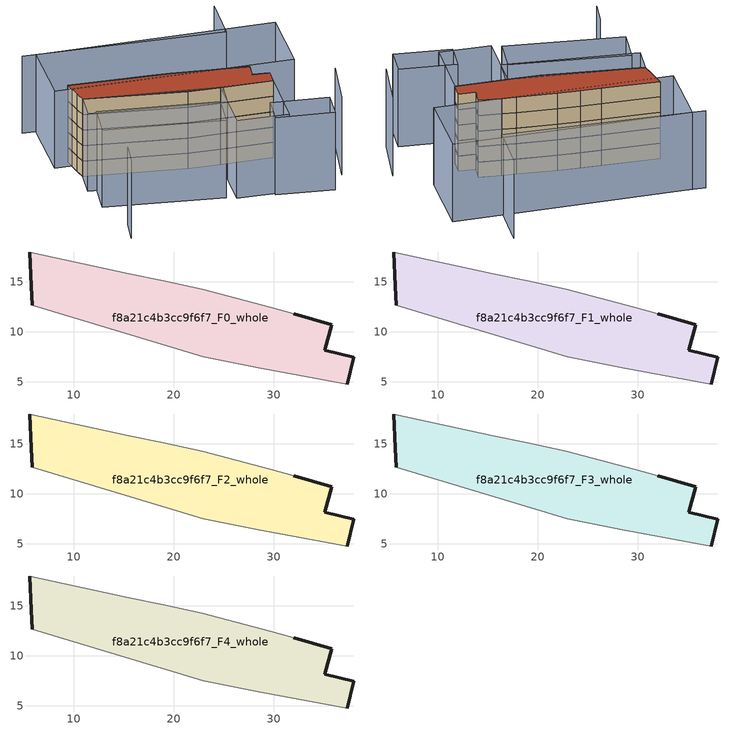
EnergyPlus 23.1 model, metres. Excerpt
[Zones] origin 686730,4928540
f8a21c4b3cc9f6f7_F0_whole
 floor ground (EU_floor_Construction): 37.38,4.76 38.02,7.43 35.14,8.12 35.8,10.68 32.02,11.83 29.65,12.46 22.85,14.28 18.97,15.09 15.47,15.83 5.58,17.99 5.75,14.54 5.85,12.63 22.96,7.48 28.44,6.39 z0
 wall outside (EU_wall_Construction): 32.02,11.83 35.8,10.68 35.14,8.12 38.02,7.43 37.38,4.76 / 5.85,12.63 5.75,14.54 5.58,17.99 z0:3
 wall adiabatic (EU_wall_Construction): 5.58,17.99 15.47,15.83 18.97,15.09 22.85,14.28 29.65,12.46 32.02,11.83 / 37.38,4.76 28.44,6.39 22.96,7.48 5.85,12.63 z0:3
f8a21c4b3cc9f6f7_F1_whole
 floor to f8a21c4b3cc9f6f7_F0_whole (EU_floor_Construction): 37.38,4.76 38.02,7.43 35.14,8.12 35.8,10.68 32.02,11.83 29.65,12.46 22.85,14.28 18.97,15.09 15.47,15.83 5.58,17.99 5.75,14.54 5.85,12.63 22.96,7.48 28.44,6.39 z3
 wall outside (EU_wall_Construction): 32.02,11.83 35.8,10.68 35.14,8.12 38.02,7.43 37.38,4.76 / 5.85,12.63 5.75,14.54 5.58,17.99 z3:6
 wall adiabatic (EU_wall_Construction): 5.58,17.99 15.47,15.83 18.97,15.09 22.85,14.28 29.65,12.46 32.02,11.83 / 37.38,4.76 28.44,6.39 22.96,7.48 5.85,12.63 z3:6
f8a21c4b3cc9f6f7_F2_whole
 floor to f8a21c4b3cc9f6f7_F1_whole (EU_floor_Construction): 37.38,4.76 38.02,7.43 35.14,8.12 35.8,10.68 32.02,11.83 29.65,12.46 22.85,14.28 18.97,15.09 15.47,15.83 5.58,17.99 5.75,14.54 5.85,12.63 22.96,7.48 28.44,6.39 z6
 wall outside (EU_wall_Construction): 32.02,11.83 35.8,10.68 35.14,8.12 38.02,7.43 37.38,4.76 / 5.85,12.63 5.75,14.54 5.58,17.99 z6:9
 wall adiabatic (EU_wall_Construction): 5.58,17.99 15.47,15.83 18.97,15.09 22.85,14.28 29.65,12.46 32.02,11.83 / 37.38,4.76 28.44,6.39 22.96,7.48 5.85,12.63 z6:9
f8a21c4b3cc9f6f7_F3_whole
 floor to f8a21c4b3cc9f6f7_F2_whole (EU_floor_Construction): 37.38,4.76 38.02,7.43 35.14,8.12 35.8,10.68 32.02,11.83 29.65,12.46 22.85,14.28 18.97,15.09 15.47,15.83 5.58,17.99 5.75,14.54 5.85,12.63 22.96,7.48 28.44,6.39 z9
 wall outside (EU_wall_Construction): 32.02,11.83 35.8,10.68 35.14,8.12 38.02,7.43 37.38,4.76 / 5.85,12.63 5.75,14.54 5.58,17.99 z9:12
 wall adiabatic (EU_wall_Construction): 5.58,17.99 15.47,15.83 18.97,15.09 22.85,14.28 29.65,12.46 32.02,11.83 / 37.38,4.76 28.44,6.39 22.96,7.48 5.85,12.63 z9:12
f8a21c4b3cc9f6f7_F4_whole
 floor to f8a21c4b3cc9f6f7_F3_whole (EU_floor_Construction): 37.38,4.76 38.02,7.43 35.14,8.12 35.8,10.68 32.02,11.83 29.65,12.46 22.85,14.28 18.97,15.09 15.47,15.83 5.58,17.99 5.75,14.54 5.85,12.63 22.96,7.48 28.44,6.39 z12
 wall outside (EU_wall_Construction): 32.02,11.83 35.8,10.68 35.14,8.12 38.02,7.43 37.38,4.76 / 5.85,12.63 5.75,14.54 5.58,17.99 z12:15
 wall adiabatic (EU_wall_Construction): 5.58,17.99 15.47,15.83 18.97,15.09 22.85,14.28 29.65,12.46 32.02,11.83 / 37.38,4.76 28.44,6.39 22.96,7.48 5.85,12.63 z12:15
 roof outside (EU_roof_Construction): 35.8,10.68 35.14,8.12 38.02,7.43 37.38,4.76 28.44,6.39 22.96,7.48 5.85,12.63 5.75,14.54 5.58,17.99 15.47,15.83 18.97,15.09 22.85,14.28 29.65,12.46 32.02,11.83 z15
shading: 4.64,-9.22 5.95,-4.94 / 45.43,-5.12 48.57,4.05 / 38.92,31.36 37.13,22.77 / 37.13,22.77 2.77,29.92 / 24.69,-3.81 4.5,2.01 / 4.5,2.01 6.22,8 / 6.22,8 26.42,2.18 / 26.42,2.18 24.69,-3.81 / 42.32,-9.14 32.54,-6.49 / 32.54,-6.49 33.87,-1.59 / 33.87,-1.59 43.65,-4.24 / 43.65,-4.24 42.32,-9.14 / 26.19,-4.71 28.47,6.57 / 28.47,6.57 37.38,4.77 / 37.38,4.77 35.1,-6.51 / 35.1,-6.51 26.19,-4.71 / 5.01,29.48 45.88,22.11 / 45.88,22.11 43.65,9.73 / 43.65,9.73 2.78,17.1 / 2.78,17.1 5.01,29.48 / 5.85,12.64 28.76,6.3 / 28.76,6.3 27.46,1.6 / 27.46,1.6 4.55,7.94 / 4.55,7.94 5.85,12.64 z0:15
[Building]
EU S2 Campaign: North Axis=0; Terrain=City; Solar Distribution=FullExterior
[Site:Location]
Bologna: Latitude=44.5; Longitude=11.25; Time Zone=1; Elevation=37
[SizingPeriod:WeatherFileDays]
AnnualSizingPeriod: Begin Month=1; Begin Day of Month=1; End Month=12; End Day of Month=31; Day of Week for Start Day=Monday; Use Weather File Daylight Saving Period=No; Use Weather File Rain and Snow Indicators=No
[MATERIAL]
EU_InternalMass_Material: Roughness=MediumRough; Thickness=0.1; Conductivity=1; Density=1800; Specific Heat=900; Thermal Absorptance=0.9; Solar Absorptance=0.7; Visible Absorptance=0.7
[MATERIAL:NOMASS] Roughness=MediumRough; Thermal Absorptance=0.9; Solar Absorptance=0.7; Visible Absorptance=0.7
Name | Thermal Resistance
EU_wall_NoMass | 0.779417
EU_roof_NoMass | 0.435466
EU_floor_NoMass | 0.588222
[CONSTRUCTION]
EU_wall_Construction: EU_wall_NoMass
EU_roof_Construction: EU_roof_NoMass
EU_floor_Construction: EU_floor_NoMass
EU_InternalMass_Construction: EU_InternalMass_Material
[ZONE] Type=1; Multiplier=1; Ceiling Height=autocalculate; Floor Area=autocalculate; Part of Total Floor Area=Yes
Name | Volume
f8a21c4b3cc9f6f7_F0_whole | 566.121
f8a21c4b3cc9f6f7_F1_whole; f8a21c4b3cc9f6f7_F2_whole; f8a21c4b3cc9f6f7_F3_whole; f8a21c4b3cc9f6f7_F4_whole | 566.12
[INTERNALMASS] Construction=EU_InternalMass_Construction; Surface Area=182.011
Name | Zone or ZoneList
f8a21c4b3cc9f6f7_F0_whole_EU_InternalMass | f8a21c4b3cc9f6f7_F0_whole
f8a21c4b3cc9f6f7_F1_whole_EU_InternalMass | f8a21c4b3cc9f6f7_F1_whole
f8a21c4b3cc9f6f7_F2_whole_EU_InternalMass | f8a21c4b3cc9f6f7_F2_whole
f8a21c4b3cc9f6f7_F3_whole_EU_InternalMass | f8a21c4b3cc9f6f7_F3_whole
f8a21c4b3cc9f6f7_F4_whole_EU_InternalMass | f8a21c4b3cc9f6f7_F4_whole
[OTHEREQUIPMENT] Fuel Type=Electricity; Design Level Calculation Method=Watts/Area; Power per Zone Floor Area=1; Fraction Latent=0; Fraction Radiant=0; Fraction Lost=0; Carbon Dioxide Generation Rate=0; EndUse Subcategory=EU_Step8_InternalGains
Name | Zone or ZoneList or Space or SpaceList | Schedule
EU_Step8_InternalGain_f8a21c4b3cc9f6f7_F0_whole_f000 | f8a21c4b3cc9f6f7_F0_whole | EU_Step8_GainSchedule_f8a21c4b3cc9f6f7_F0_whole_f000
EU_Step8_InternalGain_f8a21c4b3cc9f6f7_F1_whole_f000 | f8a21c4b3cc9f6f7_F1_whole | EU_Step8_GainSchedule_f8a21c4b3cc9f6f7_F1_whole_f000
EU_Step8_InternalGain_f8a21c4b3cc9f6f7_F2_whole_f000 | f8a21c4b3cc9f6f7_F2_whole | EU_Step8_GainSchedule_f8a21c4b3cc9f6f7_F2_whole_f000
EU_Step8_InternalGain_f8a21c4b3cc9f6f7_F3_whole_f000 | f8a21c4b3cc9f6f7_F3_whole | EU_Step8_GainSchedule_f8a21c4b3cc9f6f7_F3_whole_f000
EU_Step8_InternalGain_f8a21c4b3cc9f6f7_F4_whole_f000 | f8a21c4b3cc9f6f7_F4_whole | EU_Step8_GainSchedule_f8a21c4b3cc9f6f7_F4_whole_f000
[ZONEVENTILATION:DESIGNFLOWRATE] Schedule=EU_AlwaysOn; Design Flow Rate Calculation Method=AirChanges/Hour; Air Changes per Hour=0.712058; Ventilation Type=Natural; Fan Pressure Rise=0; Fan Total Efficiency=1; Constant Term Coefficient=1; Temperature Term Coefficient=0; Velocity Term Coefficient=0; Velocity Squared Term Coefficient=0; Minimum Indoor Temperature=-100; Maximum Indoor Temperature=100; Delta Temperature=-100; Minimum Outdoor Temperature=-100; Maximum Outdoor Temperature=100; Maximum Wind Speed=40
Name | Zone or ZoneList or Space or SpaceList
EU_ConstantAir_f8a21c4b3cc9f6f7_F0_whole | f8a21c4b3cc9f6f7_F0_whole
EU_ConstantAir_f8a21c4b3cc9f6f7_F1_whole | f8a21c4b3cc9f6f7_F1_whole
EU_ConstantAir_f8a21c4b3cc9f6f7_F2_whole | f8a21c4b3cc9f6f7_F2_whole
EU_ConstantAir_f8a21c4b3cc9f6f7_F3_whole | f8a21c4b3cc9f6f7_F3_whole
EU_ConstantAir_f8a21c4b3cc9f6f7_F4_whole | f8a21c4b3cc9f6f7_F4_whole
[HVACTEMPLATE:THERMOSTAT] Constant Heating Setpoint=20; Constant Cooling Setpoint=50
EU_HeatOnly_f8a21c4b3cc9f6f7_F0_whole; EU_HeatOnly_f8a21c4b3cc9f6f7_F1_whole; EU_HeatOnly_f8a21c4b3cc9f6f7_F2_whole; EU_HeatOnly_f8a21c4b3cc9f6f7_F3_whole; EU_HeatOnly_f8a21c4b3cc9f6f7_F4_whole
[HVACTEMPLATE:ZONE:IDEALLOADSAIRSYSTEM] System Availability Schedule=EU_AlwaysOn; Maximum Heating Supply Air Temperature=50; Minimum Cooling Supply Air Temperature=13; Maximum Heating Supply Air Humidity Ratio=0.0156; Minimum Cooling Supply Air Humidity Ratio=0.0077; Heating Limit=NoLimit; Cooling Limit=NoLimit; Heating Availability Schedule=EU_AlwaysOn; Cooling Availability Schedule=EU_CoolingOff; Dehumidification Control Type=ConstantSensibleHeatRatio; Cooling Sensible Heat Ratio=0.7; Dehumidification Setpoint=60; Humidification Control Type=None; Humidification Setpoint=30; Outdoor Air Method=None; Outdoor Air Flow Rate per Person=0.00944; Outdoor Air Flow Rate per Zone Floor Area=0; Outdoor Air Flow Rate per Zone=0; Demand Controlled Ventilation Type=None; Outdoor Air Economizer Type=NoEconomizer; Heat Recovery Type=None; Sensible Heat Recovery Effectiveness=0.7; Latent Heat Recovery Effectiveness=0.65
Name | Template Thermostat
f8a21c4b3cc9f6f7_F0_whole | EU_HeatOnly_f8a21c4b3cc9f6f7_F0_whole
f8a21c4b3cc9f6f7_F1_whole | EU_HeatOnly_f8a21c4b3cc9f6f7_F1_whole
f8a21c4b3cc9f6f7_F2_whole | EU_HeatOnly_f8a21c4b3cc9f6f7_F2_whole
f8a21c4b3cc9f6f7_F3_whole | EU_HeatOnly_f8a21c4b3cc9f6f7_F3_whole
f8a21c4b3cc9f6f7_F4_whole | EU_HeatOnly_f8a21c4b3cc9f6f7_F4_whole
[SIZING:ZONE] Zone Cooling Design Supply Air Temperature Input Method=SupplyAirTemperature; Zone Cooling Design Supply Air Temperature=13; Zone Heating Design Supply Air Temperature Input Method=SupplyAirTemperature; Zone Heating Design Supply Air Temperature=50; Zone Cooling Design Supply Air Humidity Ratio=0.008; Zone Heating Design Supply Air Humidity Ratio=0.008; Cooling Design Air Flow Method=DesignDay; Cooling Design Air Flow Rate=0; Cooling Minimum Air Flow per Zone Floor Area=0.000762; Cooling Minimum Air Flow=0; Cooling Minimum Air Flow Fraction=0.2; Heating Design Air Flow Method=DesignDay; Heating Design Air Flow Rate=0; Heating Maximum Air Flow per Zone Floor Area=0.002032; Heating Maximum Air Flow=0.141576; Heating Maximum Air Flow Fraction=0.3; Account for Dedicated Outdoor Air System=No; Dedicated Outdoor Air System Control Strategy=NeutralSupplyAir; Dedicated Outdoor Air Low Setpoint Temperature for Design=autosize; Dedicated Outdoor Air High Setpoint Temperature for Design=autosize; Zone Load Sizing Method=Sensible Load Only No Latent Load; Zone Latent Cooling Design Supply Air Humidity Ratio Input Method=HumidityRatioDifference; Zone Cooling Design Supply Air Humidity Ratio Difference=0.005; Zone Latent Heating Design Supply Air Humidity Ratio Input Method=HumidityRatioDifference; Zone Humidification Design Supply Air Humidity Ratio Difference=0.005
f8a21c4b3cc9f6f7_F0_whole; f8a21c4b3cc9f6f7_F1_whole; f8a21c4b3cc9f6f7_F2_whole; f8a21c4b3cc9f6f7_F3_whole; f8a21c4b3cc9f6f7_F4_whole
[SCHEDULE:CONSTANT]
Name | Hourly Value
EU_AlwaysOn | 1
EU_CoolingOff | 0
[SCHEDULE:FILE] Column Number=1; Rows to Skip at Top=0; Number of Hours of Data=8760; Column Separator=Comma; Interpolate to Timestep=No; Minutes per Item=60; Adjust Schedule for Daylight Savings=Yes
Name | File
EU_Step8_GainSchedule_f8a21c4b3cc9f6f7_F0_whole_f000 | ../../schedules/f8a21c4b3cc9f6f7/f8a21c4b3cc9f6f7_F0_whole_f000_gain.csv
EU_Step8_GainSchedule_f8a21c4b3cc9f6f7_F1_whole_f000 | ../../schedules/f8a21c4b3cc9f6f7/f8a21c4b3cc9f6f7_F1_whole_f000_gain.csv
EU_Step8_GainSchedule_f8a21c4b3cc9f6f7_F2_whole_f000 | ../../schedules/f8a21c4b3cc9f6f7/f8a21c4b3cc9f6f7_F2_whole_f000_gain.csv
EU_Step8_GainSchedule_f8a21c4b3cc9f6f7_F3_whole_f000 | ../../schedules/f8a21c4b3cc9f6f7/f8a21c4b3cc9f6f7_F3_whole_f000_gain.csv
EU_Step8_GainSchedule_f8a21c4b3cc9f6f7_F4_whole_f000 | ../../schedules/f8a21c4b3cc9f6f7/f8a21c4b3cc9f6f7_F4_whole_f000_gain.csv
